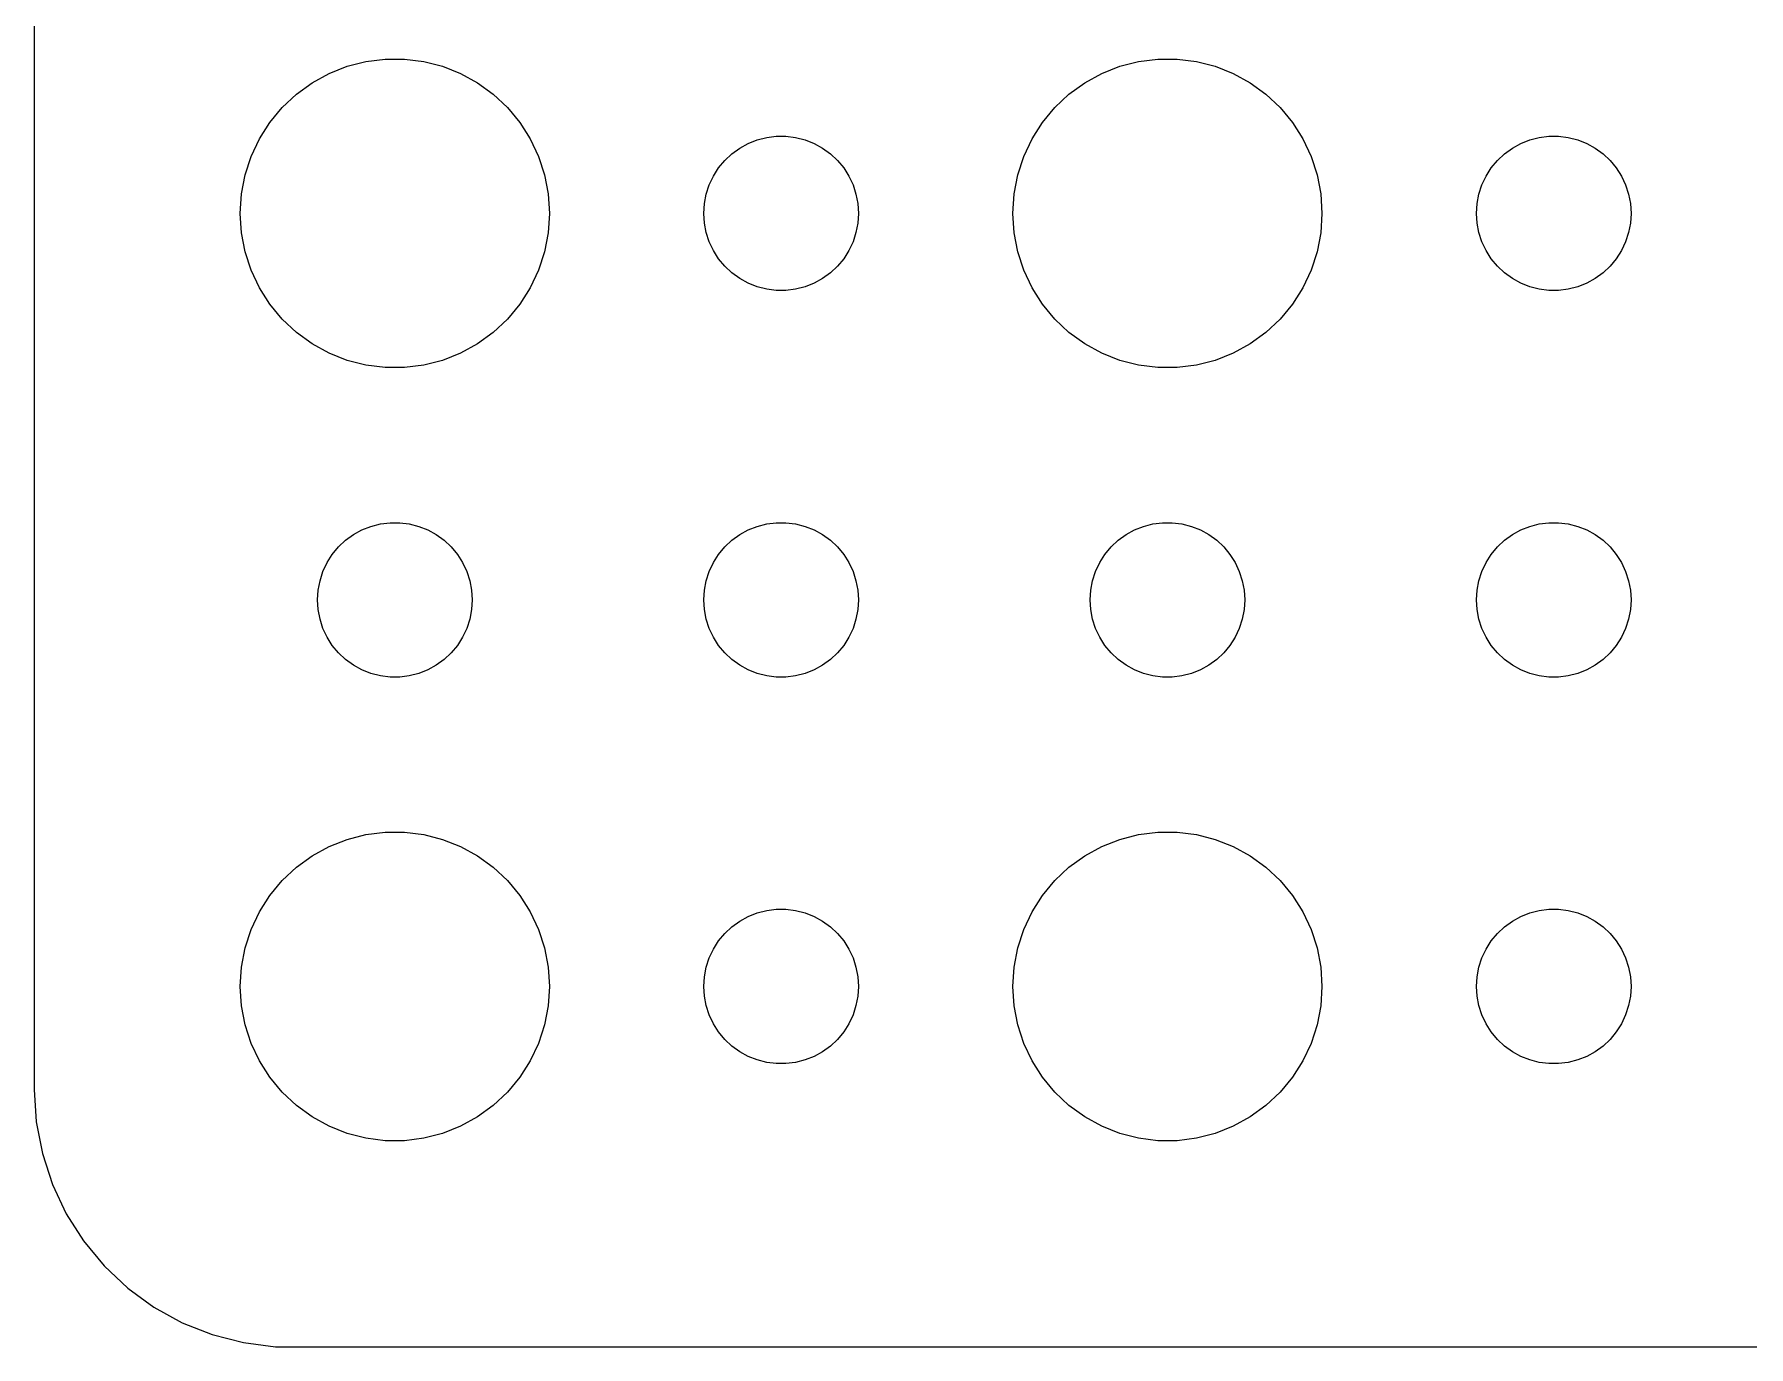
# Model space of a CAD drawing. Header units: metres. Extents: x -150 to 150, y -104 to 104.
# Drawn here: x -149.5 to -116.22, y -104.49 to -79.03 of the extents above; entities that cross this region are included whole.
import ezdxf

# ---------------------------------------------------------------- set-up
doc = ezdxf.new("R2010")
doc.units = ezdxf.units.M

msp = doc.modelspace()

# ---------------------------------------------------------------- linework, layer by layer
for p, q in [((-149.5, 99.5), (-149.5, -99.5)), ((-143.062, -79.5531), (-142.688, -79.5059)), ((-142.688, -79.5059), (-142.312, -79.5059)), ((-142.312, -79.5059), (-141.938, -79.5531)), ((-128.062, -79.5531), (-127.688, -79.5059)), ((-127.688, -79.5059), (-127.312, -79.5059)), ((-127.312, -79.5059), (-126.938, -79.5531)), ((-144.107, -79.967), (-143.777, -79.7855)), ((-143.777, -79.7855), (-143.427, -79.6468)), ((-143.427, -79.6468), (-143.062, -79.5531)), ((-141.938, -79.5531), (-141.573, -79.6468)), ((-141.573, -79.6468), (-141.223, -79.7855)), ((-141.223, -79.7855), (-140.893, -79.967)), ((-129.107, -79.967), (-128.777, -79.7855)), ((-128.777, -79.7855), (-128.427, -79.6468)), ((-128.427, -79.6468), (-128.062, -79.5531)), ((-126.938, -79.5531), (-126.573, -79.6468)), ((-126.573, -79.6468), (-126.223, -79.7855)), ((-126.223, -79.7855), (-125.893, -79.967)), ((-144.687, -80.4464), (-144.412, -80.1885)), ((-144.412, -80.1885), (-144.107, -79.967)), ((-140.893, -79.967), (-140.588, -80.1885)), ((-140.588, -80.1885), (-140.313, -80.4464)), ((-129.687, -80.4464), (-129.412, -80.1885)), ((-129.412, -80.1885), (-129.107, -79.967)), ((-125.893, -79.967), (-125.588, -80.1885)), ((-125.588, -80.1885), (-125.313, -80.4464)), ((-144.927, -80.7366), (-144.687, -80.4464)), ((-140.313, -80.4464), (-140.073, -80.7366)), ((-129.927, -80.7366), (-129.687, -80.4464)), ((-125.313, -80.4464), (-125.073, -80.7366)), ((-145.129, -81.0547), (-144.927, -80.7366)), ((-140.073, -80.7366), (-139.871, -81.0547)), ((-130.129, -81.0547), (-129.927, -80.7366)), ((-125.073, -80.7366), (-124.871, -81.0547)), ((-145.289, -81.3956), (-145.129, -81.0547)), ((-139.871, -81.0547), (-139.711, -81.3956)), ((-135.804, -81.2335), (-135.639, -81.1428)), ((-135.639, -81.1428), (-135.464, -81.0734)), ((-135.464, -81.0734), (-135.281, -81.0266)), ((-135.281, -81.0266), (-135.094, -81.003)), ((-135.094, -81.003), (-134.906, -81.003)), ((-134.906, -81.003), (-134.719, -81.0266)), ((-134.719, -81.0266), (-134.536, -81.0734)), ((-134.536, -81.0734), (-134.361, -81.1428)), ((-134.361, -81.1428), (-134.196, -81.2335)), ((-130.289, -81.3956), (-130.129, -81.0547)), ((-124.871, -81.0547), (-124.711, -81.3956)), ((-120.804, -81.2335), (-120.639, -81.1428)), ((-120.639, -81.1428), (-120.464, -81.0734)), ((-120.464, -81.0734), (-120.281, -81.0266)), ((-120.281, -81.0266), (-120.094, -81.003)), ((-120.094, -81.003), (-119.906, -81.003)), ((-119.906, -81.003), (-119.719, -81.0266)), ((-119.719, -81.0266), (-119.536, -81.0734)), ((-119.536, -81.0734), (-119.361, -81.1428)), ((-119.361, -81.1428), (-119.196, -81.2335)), ((-145.406, -81.7539), (-145.289, -81.3956)), ((-139.711, -81.3956), (-139.594, -81.7539)), ((-136.214, -81.6183), (-136.093, -81.4732)), ((-136.093, -81.4732), (-135.956, -81.3442)), ((-135.956, -81.3442), (-135.804, -81.2335)), ((-134.196, -81.2335), (-134.044, -81.3442)), ((-134.044, -81.3442), (-133.907, -81.4732)), ((-133.907, -81.4732), (-133.786, -81.6183)), ((-130.406, -81.7539), (-130.289, -81.3956)), ((-124.711, -81.3956), (-124.594, -81.7539)), ((-121.214, -81.6183), (-121.093, -81.4732)), ((-121.093, -81.4732), (-120.956, -81.3442)), ((-120.956, -81.3442), (-120.804, -81.2335)), ((-119.196, -81.2335), (-119.044, -81.3442)), ((-119.044, -81.3442), (-118.907, -81.4732)), ((-118.907, -81.4732), (-118.786, -81.6183)), ((-145.476, -82.124), (-145.406, -81.7539)), ((-139.594, -81.7539), (-139.524, -82.124)), ((-136.395, -81.9478), (-136.314, -81.7774)), ((-136.314, -81.7774), (-136.214, -81.6183)), ((-133.786, -81.6183), (-133.686, -81.7774)), ((-133.686, -81.7774), (-133.605, -81.9478)), ((-130.476, -82.124), (-130.406, -81.7539)), ((-124.594, -81.7539), (-124.524, -82.124)), ((-121.395, -81.9478), (-121.314, -81.7774)), ((-121.314, -81.7774), (-121.214, -81.6183)), ((-118.786, -81.6183), (-118.686, -81.7774)), ((-118.686, -81.7774), (-118.605, -81.9478)), ((-145.5, -82.5), (-145.476, -82.124)), ((-139.524, -82.124), (-139.5, -82.5)), ((-136.488, -82.312), (-136.453, -82.127)), ((-136.453, -82.127), (-136.395, -81.9478)), ((-133.605, -81.9478), (-133.547, -82.127)), ((-133.547, -82.127), (-133.512, -82.312)), ((-130.5, -82.5), (-130.476, -82.124)), ((-124.524, -82.124), (-124.5, -82.5)), ((-121.488, -82.312), (-121.453, -82.127)), ((-121.453, -82.127), (-121.395, -81.9478)), ((-118.605, -81.9478), (-118.547, -82.127)), ((-118.547, -82.127), (-118.512, -82.312)), ((-145.476, -82.876), (-145.5, -82.5)), ((-139.5, -82.5), (-139.524, -82.876)), ((-136.5, -82.5), (-136.488, -82.312)), ((-136.488, -82.688), (-136.5, -82.5)), ((-133.512, -82.312), (-133.5, -82.5)), ((-133.5, -82.5), (-133.512, -82.688)), ((-130.476, -82.876), (-130.5, -82.5)), ((-124.5, -82.5), (-124.524, -82.876)), ((-121.5, -82.5), (-121.488, -82.312)), ((-121.488, -82.688), (-121.5, -82.5)), ((-118.512, -82.312), (-118.5, -82.5)), ((-118.5, -82.5), (-118.512, -82.688)), ((-145.406, -83.2461), (-145.476, -82.876)), ((-139.524, -82.876), (-139.594, -83.2461)), ((-136.453, -82.873), (-136.488, -82.688)), ((-136.395, -83.0522), (-136.453, -82.873)), ((-133.547, -82.873), (-133.605, -83.0522)), ((-133.512, -82.688), (-133.547, -82.873)), ((-130.406, -83.2461), (-130.476, -82.876)), ((-124.524, -82.876), (-124.594, -83.2461)), ((-121.453, -82.873), (-121.488, -82.688)), ((-121.395, -83.0522), (-121.453, -82.873)), ((-118.547, -82.873), (-118.605, -83.0522)), ((-118.512, -82.688), (-118.547, -82.873)), ((-136.314, -83.2226), (-136.395, -83.0522)), ((-133.605, -83.0522), (-133.686, -83.2226)), ((-121.314, -83.2226), (-121.395, -83.0522)), ((-118.605, -83.0522), (-118.686, -83.2226)), ((-145.289, -83.6044), (-145.406, -83.2461)), ((-139.594, -83.2461), (-139.711, -83.6044)), ((-136.214, -83.3817), (-136.314, -83.2226)), ((-136.093, -83.5268), (-136.214, -83.3817)), ((-135.956, -83.6558), (-136.093, -83.5268)), ((-133.907, -83.5268), (-134.044, -83.6558)), ((-133.786, -83.3817), (-133.907, -83.5268)), ((-133.686, -83.2226), (-133.786, -83.3817)), ((-130.289, -83.6044), (-130.406, -83.2461)), ((-124.594, -83.2461), (-124.711, -83.6044)), ((-121.214, -83.3817), (-121.314, -83.2226)), ((-121.093, -83.5268), (-121.214, -83.3817)), ((-120.956, -83.6558), (-121.093, -83.5268)), ((-118.907, -83.5268), (-119.044, -83.6558)), ((-118.786, -83.3817), (-118.907, -83.5268)), ((-118.686, -83.2226), (-118.786, -83.3817)), ((-145.129, -83.9453), (-145.289, -83.6044)), ((-139.711, -83.6044), (-139.871, -83.9453)), ((-135.804, -83.7665), (-135.956, -83.6558)), ((-135.639, -83.8572), (-135.804, -83.7665)), ((-135.464, -83.9266), (-135.639, -83.8572)), ((-134.361, -83.8572), (-134.536, -83.9266)), ((-134.196, -83.7665), (-134.361, -83.8572)), ((-134.044, -83.6558), (-134.196, -83.7665)), ((-130.129, -83.9453), (-130.289, -83.6044)), ((-124.711, -83.6044), (-124.871, -83.9453)), ((-120.804, -83.7665), (-120.956, -83.6558)), ((-120.639, -83.8572), (-120.804, -83.7665)), ((-120.464, -83.9266), (-120.639, -83.8572)), ((-119.361, -83.8572), (-119.536, -83.9266)), ((-119.196, -83.7665), (-119.361, -83.8572)), ((-119.044, -83.6558), (-119.196, -83.7665)), ((-144.927, -84.2634), (-145.129, -83.9453)), ((-139.871, -83.9453), (-140.073, -84.2634)), ((-135.281, -83.9734), (-135.464, -83.9266)), ((-135.094, -83.997), (-135.281, -83.9734)), ((-134.906, -83.997), (-135.094, -83.997)), ((-134.719, -83.9734), (-134.906, -83.997)), ((-134.536, -83.9266), (-134.719, -83.9734)), ((-129.927, -84.2634), (-130.129, -83.9453)), ((-124.871, -83.9453), (-125.073, -84.2634)), ((-120.281, -83.9734), (-120.464, -83.9266)), ((-120.094, -83.997), (-120.281, -83.9734)), ((-119.906, -83.997), (-120.094, -83.997)), ((-119.719, -83.9734), (-119.906, -83.997)), ((-119.536, -83.9266), (-119.719, -83.9734)), ((-144.687, -84.5536), (-144.927, -84.2634)), ((-140.073, -84.2634), (-140.313, -84.5536)), ((-129.687, -84.5536), (-129.927, -84.2634)), ((-125.073, -84.2634), (-125.313, -84.5536)), ((-144.412, -84.8115), (-144.687, -84.5536)), ((-144.107, -85.033), (-144.412, -84.8115)), ((-140.588, -84.8115), (-140.893, -85.033)), ((-140.313, -84.5536), (-140.588, -84.8115)), ((-129.412, -84.8115), (-129.687, -84.5536)), ((-129.107, -85.033), (-129.412, -84.8115)), ((-125.588, -84.8115), (-125.893, -85.033)), ((-125.313, -84.5536), (-125.588, -84.8115)), ((-143.777, -85.2145), (-144.107, -85.033)), ((-140.893, -85.033), (-141.223, -85.2145)), ((-128.777, -85.2145), (-129.107, -85.033)), ((-125.893, -85.033), (-126.223, -85.2145)), ((-143.427, -85.3532), (-143.777, -85.2145)), ((-143.062, -85.4469), (-143.427, -85.3532)), ((-142.688, -85.4941), (-143.062, -85.4469)), ((-142.312, -85.4941), (-142.688, -85.4941)), ((-141.938, -85.4469), (-142.312, -85.4941)), ((-141.573, -85.3532), (-141.938, -85.4469)), ((-141.223, -85.2145), (-141.573, -85.3532)), ((-128.427, -85.3532), (-128.777, -85.2145)), ((-128.062, -85.4469), (-128.427, -85.3532)), ((-127.688, -85.4941), (-128.062, -85.4469)), ((-127.312, -85.4941), (-127.688, -85.4941)), ((-126.938, -85.4469), (-127.312, -85.4941)), ((-126.573, -85.3532), (-126.938, -85.4469)), ((-126.223, -85.2145), (-126.573, -85.3532)), ((-142.964, -88.5734), (-142.781, -88.5266)), ((-142.781, -88.5266), (-142.594, -88.503)), ((-142.594, -88.503), (-142.406, -88.503)), ((-142.406, -88.503), (-142.219, -88.5266)), ((-142.219, -88.5266), (-142.036, -88.5734)), ((-135.464, -88.5734), (-135.281, -88.5266)), ((-135.281, -88.5266), (-135.094, -88.503)), ((-135.094, -88.503), (-134.906, -88.503)), ((-134.906, -88.503), (-134.719, -88.5266)), ((-134.719, -88.5266), (-134.536, -88.5734)), ((-127.964, -88.5734), (-127.781, -88.5266)), ((-127.781, -88.5266), (-127.594, -88.503)), ((-127.594, -88.503), (-127.406, -88.503)), ((-127.406, -88.503), (-127.219, -88.5266)), ((-127.219, -88.5266), (-127.036, -88.5734)), ((-120.464, -88.5734), (-120.281, -88.5266)), ((-120.281, -88.5266), (-120.094, -88.503)), ((-120.094, -88.503), (-119.906, -88.503)), ((-119.906, -88.503), (-119.719, -88.5266)), ((-119.719, -88.5266), (-119.536, -88.5734)), ((-143.593, -88.9732), (-143.456, -88.8442)), ((-143.456, -88.8442), (-143.304, -88.7335)), ((-143.304, -88.7335), (-143.139, -88.6428)), ((-143.139, -88.6428), (-142.964, -88.5734)), ((-142.036, -88.5734), (-141.861, -88.6428)), ((-141.861, -88.6428), (-141.696, -88.7335)), ((-141.696, -88.7335), (-141.544, -88.8442)), ((-141.544, -88.8442), (-141.407, -88.9732)), ((-136.093, -88.9732), (-135.956, -88.8442)), ((-135.956, -88.8442), (-135.804, -88.7335)), ((-135.804, -88.7335), (-135.639, -88.6428)), ((-135.639, -88.6428), (-135.464, -88.5734)), ((-134.536, -88.5734), (-134.361, -88.6428)), ((-134.361, -88.6428), (-134.196, -88.7335)), ((-134.196, -88.7335), (-134.044, -88.8442)), ((-134.044, -88.8442), (-133.907, -88.9732)), ((-128.593, -88.9732), (-128.456, -88.8442)), ((-128.456, -88.8442), (-128.304, -88.7335)), ((-128.304, -88.7335), (-128.139, -88.6428)), ((-128.139, -88.6428), (-127.964, -88.5734)), ((-127.036, -88.5734), (-126.861, -88.6428)), ((-126.861, -88.6428), (-126.696, -88.7335)), ((-126.696, -88.7335), (-126.544, -88.8442)), ((-126.544, -88.8442), (-126.407, -88.9732)), ((-121.093, -88.9732), (-120.956, -88.8442)), ((-120.956, -88.8442), (-120.804, -88.7335)), ((-120.804, -88.7335), (-120.639, -88.6428)), ((-120.639, -88.6428), (-120.464, -88.5734)), ((-119.536, -88.5734), (-119.361, -88.6428)), ((-119.361, -88.6428), (-119.196, -88.7335)), ((-119.196, -88.7335), (-119.044, -88.8442)), ((-119.044, -88.8442), (-118.907, -88.9732)), ((-143.814, -89.2774), (-143.714, -89.1183)), ((-143.714, -89.1183), (-143.593, -88.9732)), ((-141.407, -88.9732), (-141.286, -89.1183)), ((-141.286, -89.1183), (-141.186, -89.2774)), ((-136.314, -89.2774), (-136.214, -89.1183)), ((-136.214, -89.1183), (-136.093, -88.9732)), ((-133.907, -88.9732), (-133.786, -89.1183)), ((-133.786, -89.1183), (-133.686, -89.2774)), ((-128.814, -89.2774), (-128.714, -89.1183)), ((-128.714, -89.1183), (-128.593, -88.9732)), ((-126.407, -88.9732), (-126.286, -89.1183)), ((-126.286, -89.1183), (-126.186, -89.2774)), ((-121.314, -89.2774), (-121.214, -89.1183)), ((-121.214, -89.1183), (-121.093, -88.9732)), ((-118.907, -88.9732), (-118.786, -89.1183)), ((-118.786, -89.1183), (-118.686, -89.2774)), ((-143.953, -89.627), (-143.895, -89.4478)), ((-143.895, -89.4478), (-143.814, -89.2774)), ((-141.186, -89.2774), (-141.105, -89.4478)), ((-141.105, -89.4478), (-141.047, -89.627)), ((-136.453, -89.627), (-136.395, -89.4478)), ((-136.395, -89.4478), (-136.314, -89.2774)), ((-133.686, -89.2774), (-133.605, -89.4478)), ((-133.605, -89.4478), (-133.547, -89.627)), ((-128.953, -89.627), (-128.895, -89.4478)), ((-128.895, -89.4478), (-128.814, -89.2774)), ((-126.186, -89.2774), (-126.105, -89.4478)), ((-126.105, -89.4478), (-126.047, -89.627)), ((-121.453, -89.627), (-121.395, -89.4478)), ((-121.395, -89.4478), (-121.314, -89.2774)), ((-118.686, -89.2774), (-118.605, -89.4478)), ((-118.605, -89.4478), (-118.547, -89.627)), ((-144, -90), (-143.988, -89.812)), ((-143.988, -89.812), (-143.953, -89.627)), ((-141.047, -89.627), (-141.012, -89.812)), ((-141.012, -89.812), (-141, -90)), ((-136.5, -90), (-136.488, -89.812)), ((-136.488, -89.812), (-136.453, -89.627)), ((-133.547, -89.627), (-133.512, -89.812)), ((-133.512, -89.812), (-133.5, -90)), ((-129, -90), (-128.988, -89.812)), ((-128.988, -89.812), (-128.953, -89.627)), ((-126.047, -89.627), (-126.012, -89.812)), ((-126.012, -89.812), (-126, -90)), ((-121.5, -90), (-121.488, -89.812)), ((-121.488, -89.812), (-121.453, -89.627)), ((-118.547, -89.627), (-118.512, -89.812)), ((-118.512, -89.812), (-118.5, -90)), ((-143.988, -90.188), (-144, -90)), ((-143.953, -90.373), (-143.988, -90.188)), ((-141.012, -90.188), (-141.047, -90.373)), ((-141, -90), (-141.012, -90.188)), ((-136.488, -90.188), (-136.5, -90)), ((-136.453, -90.373), (-136.488, -90.188)), ((-133.512, -90.188), (-133.547, -90.373)), ((-133.5, -90), (-133.512, -90.188)), ((-128.988, -90.188), (-129, -90)), ((-128.953, -90.373), (-128.988, -90.188)), ((-126.012, -90.188), (-126.047, -90.373)), ((-126, -90), (-126.012, -90.188)), ((-121.488, -90.188), (-121.5, -90)), ((-121.453, -90.373), (-121.488, -90.188)), ((-118.512, -90.188), (-118.547, -90.373)), ((-118.5, -90), (-118.512, -90.188)), ((-143.895, -90.5522), (-143.953, -90.373)), ((-141.047, -90.373), (-141.105, -90.5522)), ((-136.395, -90.5522), (-136.453, -90.373)), ((-133.547, -90.373), (-133.605, -90.5522)), ((-128.895, -90.5522), (-128.953, -90.373)), ((-126.047, -90.373), (-126.105, -90.5522)), ((-121.395, -90.5522), (-121.453, -90.373)), ((-118.547, -90.373), (-118.605, -90.5522)), ((-143.814, -90.7226), (-143.895, -90.5522)), ((-143.714, -90.8817), (-143.814, -90.7226)), ((-141.186, -90.7226), (-141.286, -90.8817)), ((-141.105, -90.5522), (-141.186, -90.7226)), ((-136.314, -90.7226), (-136.395, -90.5522)), ((-136.214, -90.8817), (-136.314, -90.7226)), ((-133.686, -90.7226), (-133.786, -90.8817)), ((-133.605, -90.5522), (-133.686, -90.7226)), ((-128.814, -90.7226), (-128.895, -90.5522)), ((-128.714, -90.8817), (-128.814, -90.7226)), ((-126.186, -90.7226), (-126.286, -90.8817)), ((-126.105, -90.5522), (-126.186, -90.7226)), ((-121.314, -90.7226), (-121.395, -90.5522)), ((-121.214, -90.8817), (-121.314, -90.7226)), ((-118.686, -90.7226), (-118.786, -90.8817)), ((-118.605, -90.5522), (-118.686, -90.7226)), ((-143.593, -91.0268), (-143.714, -90.8817)), ((-143.456, -91.1558), (-143.593, -91.0268)), ((-143.304, -91.2665), (-143.456, -91.1558)), ((-141.544, -91.1558), (-141.696, -91.2665)), ((-141.407, -91.0268), (-141.544, -91.1558)), ((-141.286, -90.8817), (-141.407, -91.0268)), ((-136.093, -91.0268), (-136.214, -90.8817)), ((-135.956, -91.1558), (-136.093, -91.0268)), ((-135.804, -91.2665), (-135.956, -91.1558)), ((-134.044, -91.1558), (-134.196, -91.2665)), ((-133.907, -91.0268), (-134.044, -91.1558)), ((-133.786, -90.8817), (-133.907, -91.0268)), ((-128.593, -91.0268), (-128.714, -90.8817)), ((-128.456, -91.1558), (-128.593, -91.0268)), ((-128.304, -91.2665), (-128.456, -91.1558)), ((-126.544, -91.1558), (-126.696, -91.2665)), ((-126.407, -91.0268), (-126.544, -91.1558)), ((-126.286, -90.8817), (-126.407, -91.0268)), ((-121.093, -91.0268), (-121.214, -90.8817)), ((-120.956, -91.1558), (-121.093, -91.0268)), ((-120.804, -91.2665), (-120.956, -91.1558)), ((-119.044, -91.1558), (-119.196, -91.2665)), ((-118.907, -91.0268), (-119.044, -91.1558)), ((-118.786, -90.8817), (-118.907, -91.0268)), ((-143.139, -91.3572), (-143.304, -91.2665)), ((-142.964, -91.4266), (-143.139, -91.3572)), ((-142.781, -91.4734), (-142.964, -91.4266)), ((-142.594, -91.497), (-142.781, -91.4734)), ((-142.406, -91.497), (-142.594, -91.497)), ((-142.219, -91.4734), (-142.406, -91.497)), ((-142.036, -91.4266), (-142.219, -91.4734)), ((-141.861, -91.3572), (-142.036, -91.4266)), ((-141.696, -91.2665), (-141.861, -91.3572)), ((-135.639, -91.3572), (-135.804, -91.2665)), ((-135.464, -91.4266), (-135.639, -91.3572)), ((-135.281, -91.4734), (-135.464, -91.4266)), ((-135.094, -91.497), (-135.281, -91.4734)), ((-134.906, -91.497), (-135.094, -91.497)), ((-134.719, -91.4734), (-134.906, -91.497)), ((-134.536, -91.4266), (-134.719, -91.4734)), ((-134.361, -91.3572), (-134.536, -91.4266)), ((-134.196, -91.2665), (-134.361, -91.3572)), ((-128.139, -91.3572), (-128.304, -91.2665)), ((-127.964, -91.4266), (-128.139, -91.3572)), ((-127.781, -91.4734), (-127.964, -91.4266)), ((-127.594, -91.497), (-127.781, -91.4734)), ((-127.406, -91.497), (-127.594, -91.497)), ((-127.219, -91.4734), (-127.406, -91.497)), ((-127.036, -91.4266), (-127.219, -91.4734)), ((-126.861, -91.3572), (-127.036, -91.4266)), ((-126.696, -91.2665), (-126.861, -91.3572)), ((-120.639, -91.3572), (-120.804, -91.2665)), ((-120.464, -91.4266), (-120.639, -91.3572)), ((-120.281, -91.4734), (-120.464, -91.4266)), ((-120.094, -91.497), (-120.281, -91.4734)), ((-119.906, -91.497), (-120.094, -91.497)), ((-119.719, -91.4734), (-119.906, -91.497)), ((-119.536, -91.4266), (-119.719, -91.4734)), ((-119.361, -91.3572), (-119.536, -91.4266)), ((-119.196, -91.2665), (-119.361, -91.3572)), ((-143.062, -94.5531), (-142.688, -94.5059)), ((-142.688, -94.5059), (-142.312, -94.5059)), ((-142.312, -94.5059), (-141.938, -94.5531)), ((-128.062, -94.5531), (-127.688, -94.5059)), ((-127.688, -94.5059), (-127.312, -94.5059)), ((-127.312, -94.5059), (-126.938, -94.5531)), ((-144.107, -94.967), (-143.777, -94.7855)), ((-143.777, -94.7855), (-143.427, -94.6468)), ((-143.427, -94.6468), (-143.062, -94.5531)), ((-141.938, -94.5531), (-141.573, -94.6468)), ((-141.573, -94.6468), (-141.223, -94.7855)), ((-141.223, -94.7855), (-140.893, -94.967)), ((-129.107, -94.967), (-128.777, -94.7855)), ((-128.777, -94.7855), (-128.427, -94.6468)), ((-128.427, -94.6468), (-128.062, -94.5531)), ((-126.938, -94.5531), (-126.573, -94.6468)), ((-126.573, -94.6468), (-126.223, -94.7855)), ((-126.223, -94.7855), (-125.893, -94.967)), ((-144.687, -95.4464), (-144.412, -95.1885)), ((-144.412, -95.1885), (-144.107, -94.967)), ((-140.893, -94.967), (-140.588, -95.1885)), ((-140.588, -95.1885), (-140.313, -95.4464)), ((-129.687, -95.4464), (-129.412, -95.1885)), ((-129.412, -95.1885), (-129.107, -94.967)), ((-125.893, -94.967), (-125.588, -95.1885)), ((-125.588, -95.1885), (-125.313, -95.4464)), ((-144.927, -95.7366), (-144.687, -95.4464)), ((-140.313, -95.4464), (-140.073, -95.7366)), ((-129.927, -95.7366), (-129.687, -95.4464)), ((-125.313, -95.4464), (-125.073, -95.7366)), ((-145.129, -96.0547), (-144.927, -95.7366)), ((-140.073, -95.7366), (-139.871, -96.0547)), ((-130.129, -96.0547), (-129.927, -95.7366)), ((-125.073, -95.7366), (-124.871, -96.0547)), ((-145.289, -96.3956), (-145.129, -96.0547)), ((-139.871, -96.0547), (-139.711, -96.3956)), ((-135.804, -96.2335), (-135.639, -96.1428)), ((-135.639, -96.1428), (-135.464, -96.0734)), ((-135.464, -96.0734), (-135.281, -96.0266)), ((-135.281, -96.0266), (-135.094, -96.003)), ((-135.094, -96.003), (-134.906, -96.003)), ((-134.906, -96.003), (-134.719, -96.0266)), ((-134.719, -96.0266), (-134.536, -96.0734)), ((-134.536, -96.0734), (-134.361, -96.1428)), ((-134.361, -96.1428), (-134.196, -96.2335)), ((-130.289, -96.3956), (-130.129, -96.0547)), ((-124.871, -96.0547), (-124.711, -96.3956)), ((-120.804, -96.2335), (-120.639, -96.1428)), ((-120.639, -96.1428), (-120.464, -96.0734)), ((-120.464, -96.0734), (-120.281, -96.0266)), ((-120.281, -96.0266), (-120.094, -96.003)), ((-120.094, -96.003), (-119.906, -96.003)), ((-119.906, -96.003), (-119.719, -96.0266)), ((-119.719, -96.0266), (-119.536, -96.0734)), ((-119.536, -96.0734), (-119.361, -96.1428)), ((-119.361, -96.1428), (-119.196, -96.2335)), ((-145.406, -96.7539), (-145.289, -96.3956)), ((-139.711, -96.3956), (-139.594, -96.7539)), ((-136.214, -96.6183), (-136.093, -96.4732)), ((-136.093, -96.4732), (-135.956, -96.3442)), ((-135.956, -96.3442), (-135.804, -96.2335)), ((-134.196, -96.2335), (-134.044, -96.3442)), ((-134.044, -96.3442), (-133.907, -96.4732)), ((-133.907, -96.4732), (-133.786, -96.6183)), ((-130.406, -96.7539), (-130.289, -96.3956)), ((-124.711, -96.3956), (-124.594, -96.7539)), ((-121.214, -96.6183), (-121.093, -96.4732)), ((-121.093, -96.4732), (-120.956, -96.3442)), ((-120.956, -96.3442), (-120.804, -96.2335)), ((-119.196, -96.2335), (-119.044, -96.3442)), ((-119.044, -96.3442), (-118.907, -96.4732)), ((-118.907, -96.4732), (-118.786, -96.6183)), ((-145.476, -97.124), (-145.406, -96.7539)), ((-139.594, -96.7539), (-139.524, -97.124)), ((-136.395, -96.9478), (-136.314, -96.7774)), ((-136.314, -96.7774), (-136.214, -96.6183)), ((-133.786, -96.6183), (-133.686, -96.7774)), ((-133.686, -96.7774), (-133.605, -96.9478)), ((-130.476, -97.124), (-130.406, -96.7539)), ((-124.594, -96.7539), (-124.524, -97.124)), ((-121.395, -96.9478), (-121.314, -96.7774)), ((-121.314, -96.7774), (-121.214, -96.6183)), ((-118.786, -96.6183), (-118.686, -96.7774)), ((-118.686, -96.7774), (-118.605, -96.9478)), ((-145.5, -97.5), (-145.476, -97.124)), ((-139.524, -97.124), (-139.5, -97.5)), ((-136.488, -97.312), (-136.453, -97.127)), ((-136.453, -97.127), (-136.395, -96.9478)), ((-133.605, -96.9478), (-133.547, -97.127)), ((-133.547, -97.127), (-133.512, -97.312)), ((-130.5, -97.5), (-130.476, -97.124)), ((-124.524, -97.124), (-124.5, -97.5)), ((-121.488, -97.312), (-121.453, -97.127)), ((-121.453, -97.127), (-121.395, -96.9478)), ((-118.605, -96.9478), (-118.547, -97.127)), ((-118.547, -97.127), (-118.512, -97.312)), ((-145.476, -97.876), (-145.5, -97.5)), ((-139.5, -97.5), (-139.524, -97.876)), ((-136.5, -97.5), (-136.488, -97.312)), ((-136.488, -97.688), (-136.5, -97.5)), ((-133.512, -97.312), (-133.5, -97.5)), ((-133.5, -97.5), (-133.512, -97.688)), ((-130.476, -97.876), (-130.5, -97.5)), ((-124.5, -97.5), (-124.524, -97.876)), ((-121.5, -97.5), (-121.488, -97.312)), ((-121.488, -97.688), (-121.5, -97.5)), ((-118.512, -97.312), (-118.5, -97.5)), ((-118.5, -97.5), (-118.512, -97.688)), ((-136.453, -97.873), (-136.488, -97.688)), ((-133.512, -97.688), (-133.547, -97.873)), ((-121.453, -97.873), (-121.488, -97.688)), ((-118.512, -97.688), (-118.547, -97.873)), ((-145.406, -98.2461), (-145.476, -97.876)), ((-139.524, -97.876), (-139.594, -98.2461)), ((-136.395, -98.0522), (-136.453, -97.873)), ((-136.314, -98.2226), (-136.395, -98.0522)), ((-133.605, -98.0522), (-133.686, -98.2226)), ((-133.547, -97.873), (-133.605, -98.0522)), ((-130.406, -98.2461), (-130.476, -97.876)), ((-124.524, -97.876), (-124.594, -98.2461)), ((-121.395, -98.0522), (-121.453, -97.873)), ((-121.314, -98.2226), (-121.395, -98.0522)), ((-118.605, -98.0522), (-118.686, -98.2226)), ((-118.547, -97.873), (-118.605, -98.0522)), ((-145.289, -98.6044), (-145.406, -98.2461)), ((-139.594, -98.2461), (-139.711, -98.6044)), ((-136.214, -98.3817), (-136.314, -98.2226)), ((-136.093, -98.5268), (-136.214, -98.3817)), ((-133.786, -98.3817), (-133.907, -98.5268)), ((-133.686, -98.2226), (-133.786, -98.3817)), ((-130.289, -98.6044), (-130.406, -98.2461)), ((-124.594, -98.2461), (-124.711, -98.6044)), ((-121.214, -98.3817), (-121.314, -98.2226)), ((-121.093, -98.5268), (-121.214, -98.3817)), ((-118.786, -98.3817), (-118.907, -98.5268)), ((-118.686, -98.2226), (-118.786, -98.3817)), ((-145.129, -98.9453), (-145.289, -98.6044)), ((-139.711, -98.6044), (-139.871, -98.9453)), ((-135.956, -98.6558), (-136.093, -98.5268)), ((-135.804, -98.7665), (-135.956, -98.6558)), ((-135.639, -98.8572), (-135.804, -98.7665)), ((-134.196, -98.7665), (-134.361, -98.8572)), ((-134.044, -98.6558), (-134.196, -98.7665)), ((-133.907, -98.5268), (-134.044, -98.6558)), ((-130.129, -98.9453), (-130.289, -98.6044)), ((-124.711, -98.6044), (-124.871, -98.9453)), ((-120.956, -98.6558), (-121.093, -98.5268)), ((-120.804, -98.7665), (-120.956, -98.6558)), ((-120.639, -98.8572), (-120.804, -98.7665)), ((-119.196, -98.7665), (-119.361, -98.8572)), ((-119.044, -98.6558), (-119.196, -98.7665)), ((-118.907, -98.5268), (-119.044, -98.6558)), ((-144.927, -99.2634), (-145.129, -98.9453)), ((-139.871, -98.9453), (-140.073, -99.2634)), ((-135.464, -98.9266), (-135.639, -98.8572)), ((-135.281, -98.9734), (-135.464, -98.9266)), ((-135.094, -98.997), (-135.281, -98.9734)), ((-134.906, -98.997), (-135.094, -98.997)), ((-134.719, -98.9734), (-134.906, -98.997)), ((-134.536, -98.9266), (-134.719, -98.9734)), ((-134.361, -98.8572), (-134.536, -98.9266)), ((-129.927, -99.2634), (-130.129, -98.9453)), ((-124.871, -98.9453), (-125.073, -99.2634)), ((-120.464, -98.9266), (-120.639, -98.8572)), ((-120.281, -98.9734), (-120.464, -98.9266)), ((-120.094, -98.997), (-120.281, -98.9734)), ((-119.906, -98.997), (-120.094, -98.997)), ((-119.719, -98.9734), (-119.906, -98.997)), ((-119.536, -98.9266), (-119.719, -98.9734)), ((-119.361, -98.8572), (-119.536, -98.9266)), ((-149.5, -99.5), (-149.461, -100.127)), ((-144.687, -99.5536), (-144.927, -99.2634)), ((-140.073, -99.2634), (-140.313, -99.5536)), ((-129.687, -99.5536), (-129.927, -99.2634)), ((-125.073, -99.2634), (-125.313, -99.5536)), ((-144.412, -99.8115), (-144.687, -99.5536)), ((-144.107, -100.033), (-144.412, -99.8115)), ((-140.588, -99.8115), (-140.893, -100.033)), ((-140.313, -99.5536), (-140.588, -99.8115)), ((-129.412, -99.8115), (-129.687, -99.5536)), ((-129.107, -100.033), (-129.412, -99.8115)), ((-125.588, -99.8115), (-125.893, -100.033)), ((-125.313, -99.5536), (-125.588, -99.8115)), ((-149.461, -100.127), (-149.343, -100.743)), ((-143.777, -100.214), (-144.107, -100.033)), ((-140.893, -100.033), (-141.223, -100.214)), ((-128.777, -100.214), (-129.107, -100.033)), ((-125.893, -100.033), (-126.223, -100.214)), ((-143.427, -100.353), (-143.777, -100.214)), ((-143.062, -100.447), (-143.427, -100.353)), ((-142.688, -100.494), (-143.062, -100.447)), ((-142.312, -100.494), (-142.688, -100.494)), ((-141.938, -100.447), (-142.312, -100.494)), ((-141.573, -100.353), (-141.938, -100.447)), ((-141.223, -100.214), (-141.573, -100.353)), ((-128.427, -100.353), (-128.777, -100.214)), ((-128.062, -100.447), (-128.427, -100.353)), ((-127.688, -100.494), (-128.062, -100.447)), ((-127.312, -100.494), (-127.688, -100.494)), ((-126.938, -100.447), (-127.312, -100.494)), ((-126.573, -100.353), (-126.938, -100.447)), ((-126.223, -100.214), (-126.573, -100.353)), ((-149.343, -100.743), (-149.149, -101.341)), ((-149.149, -101.341), (-148.882, -101.909)), ((-148.882, -101.909), (-148.545, -102.439)), ((-148.545, -102.439), (-148.145, -102.923)), ((-148.145, -102.923), (-147.687, -103.353)), ((-147.687, -103.353), (-147.179, -103.722)), ((-147.179, -103.722), (-146.629, -104.024)), ((-146.629, -104.024), (-146.045, -104.255)), ((-146.045, -104.255), (-145.437, -104.411)), ((-145.437, -104.411), (-144.814, -104.49)), ((-144.814, -104.49), (144.814, -104.49))]:
    msp.add_line(p, q)

doc.saveas('drawing.dxf')
